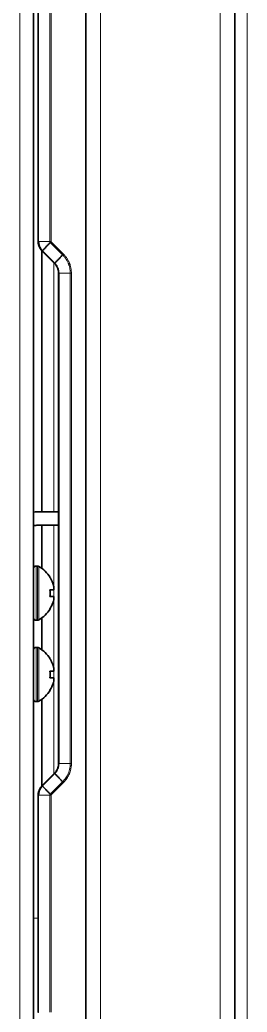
# Model space of a CAD drawing. Header units: inches. Extents: x -1096 to 3103, y -191 to 3207.
# Drawn here: x 93.8 to 127.3, y 1396.3 to 1542.7 of the extents above; entities that cross this region are included whole.
import ezdxf

# ---------------------------------------------------------------- set-up
doc = ezdxf.new("R2010")
doc.units = ezdxf.units.IN

msp = doc.modelspace()

# ---------------------------------------------------------------- linework, layer by layer
at = {"lineweight": 35}
for p, q in [((103.47, 1211.6), (103.47, 1829.13)), ((125.47, 1133.34), (125.47, 1829.13)), ((125.47, 1829.13), (125.47, 1134.14)), ((95.77, 1623.89), (95.77, 1263.14)), ((96.47, 1510), (96.47, 1608.34)), ((96.54, 1510), (96.47, 1510)), ((98.88, 1506.75), (97.05, 1508.58)), ((99.47, 1433), (99.47, 1505.34)), ((96.27, 1470.14), (99.47, 1470.14)), ((96.27, 1468.14), (99.47, 1468.14)), ((96.37, 1462.14), (96.17, 1462.14)), ((98.21, 1460.44), (98.25, 1460.44)), ((98.25, 1455.84), (98.21, 1455.84)), ((96.17, 1454.14), (96.37, 1454.14)), ((96.37, 1450.14), (96.17, 1450.14)), ((98.21, 1448.44), (98.25, 1448.44)), ((98.25, 1443.84), (98.21, 1443.84)), ((96.17, 1442.14), (96.37, 1442.14)), ((99.54, 1433), (99.47, 1433)), ((97.05, 1429.75), (98.88, 1431.58)), ((96.47, 1396.38), (96.47, 1428.34))]:
    msp.add_line(p, q, dxfattribs=at)
at = {"lineweight": 13}
for p, q in [((105.67, 1829.14), (105.67, 1122.55)), ((123.27, 1829.13), (123.27, 1133.34)), ((127.27, 1829.13), (127.27, 1135.19)), ((93.77, 1623.89), (93.77, 1263.14)), ((96.54, 1608.34), (96.54, 1510)), ((98.2, 1510), (98.2, 1608.34)), ((98.37, 1608.34), (98.37, 1510)), ((96.94, 1470.14), (96.94, 1508.71)), ((100.07, 1508.01), (98.24, 1509.84)), ((98.38, 1509.95), (100.19, 1508.13)), ((97.08, 1508.56), (97.08, 1470.14)), ((97.1, 1508.63), (98.93, 1506.81)), ((98.79, 1470.14), (98.79, 1506.85)), ((99.54, 1505.34), (99.47, 1505.34)), ((99.54, 1505.34), (99.54, 1433)), ((101.2, 1433), (101.2, 1505.34)), ((101.37, 1505.34), (101.37, 1433)), ((96.94, 1461.84), (96.94, 1468.14)), ((97.08, 1468.14), (97.08, 1461.74)), ((98.79, 1431.49), (98.79, 1468.14)), ((96.17, 1454.14), (96.17, 1462.14)), ((96.37, 1454.14), (96.37, 1462.14)), ((96.57, 1454.2), (96.57, 1462.09)), ((97.08, 1454.54), (97.08, 1449.74)), ((96.94, 1449.85), (96.94, 1454.44)), ((96.17, 1442.14), (96.17, 1450.14)), ((96.37, 1442.14), (96.37, 1450.14)), ((96.57, 1442.2), (96.57, 1450.09)), ((96.94, 1429.63), (96.94, 1442.44)), ((97.08, 1442.54), (97.08, 1429.79)), ((98.93, 1431.53), (97.1, 1429.7)), ((98.24, 1428.5), (100.07, 1430.33)), ((100.19, 1430.21), (98.38, 1428.39)), ((96.54, 1428.34), (96.47, 1428.34)), ((96.54, 1428.34), (96.54, 1396.35)), ((98.2, 1396.35), (98.2, 1428.34)), ((98.37, 1428.34), (98.37, 1396.35)), ((95.77, 1410.19), (96.47, 1410.19))]:
    msp.add_line(p, q, dxfattribs=at)
at = {"lineweight": 35}
for centre, radius, start, end in [((96.27, 1466.64), 3.5, 90, 98.2139), ((96.27, 1466.64), 1.5, 90, 109.4723), ((96.17, 1461.74), 0.4, 90, 180), ((96.37, 1461.74), 0.4, 59.6988, 90), ((94.15, 1457.94), 4.8, 31.3727, 59.6988), ((94.15, 1458.34), 4.8, 300.3012, 328.6273), ((96.17, 1454.54), 0.4, 180, 270), ((96.37, 1454.54), 0.4, 270, 300.3012), ((96.17, 1449.74), 0.4, 90, 180), ((96.37, 1449.74), 0.4, 59.6988, 90), ((94.15, 1445.94), 4.8, 31.3727, 59.6988), ((94.15, 1446.34), 4.8, 300.3012, 328.6273), ((96.17, 1442.54), 0.4, 180, 270), ((96.37, 1442.54), 0.4, 270, 300.3012)]:
    msp.add_arc(centre, radius, start, end, dxfattribs=at)
for points, knots in [([(97.05, 1508.58), (97.03, 1508.61), (97.01, 1508.63), (96.96, 1508.68), (96.94, 1508.7), (96.91, 1508.74), (96.9, 1508.75), (96.88, 1508.78), (96.87, 1508.79), (96.84, 1508.83), (96.82, 1508.86), (96.79, 1508.91), (96.77, 1508.94), (96.74, 1508.98), (96.74, 1509), (96.72, 1509.03), (96.71, 1509.04), (96.69, 1509.08), (96.67, 1509.11), (96.64, 1509.17), (96.63, 1509.2), (96.61, 1509.26), (96.59, 1509.29), (96.57, 1509.36), (96.56, 1509.39), (96.53, 1509.48), (96.52, 1509.54), (96.49, 1509.67), (96.48, 1509.74), (96.47, 1509.83), (96.47, 1509.87), (96.47, 1509.93), (96.47, 1509.96), (96.47, 1510)], [0, 0, 0, 0, 0.0625, 0.0625, 0.125, 0.125, 0.15625, 0.15625, 0.1875, 0.1875, 0.25, 0.25, 0.3125, 0.3125, 0.34375, 0.34375, 0.375, 0.375, 0.4375, 0.4375, 0.5, 0.5, 0.5625, 0.5625, 0.625, 0.625, 0.75, 0.75, 0.875, 0.875, 0.9375, 0.9375, 1, 1, 1, 1]), ([(96.54, 1510), (96.54, 1509.97), (96.54, 1509.93), (96.54, 1509.87), (96.54, 1509.84), (96.55, 1509.74), (96.56, 1509.68), (96.59, 1509.56), (96.6, 1509.5), (96.63, 1509.41), (96.64, 1509.38), (96.66, 1509.32), (96.67, 1509.29), (96.7, 1509.23), (96.71, 1509.2), (96.74, 1509.15), (96.75, 1509.12), (96.77, 1509.08), (96.78, 1509.06), (96.8, 1509.03), (96.8, 1509.02), (96.83, 1508.98), (96.84, 1508.95), (96.88, 1508.9), (96.9, 1508.87), (96.93, 1508.84), (96.94, 1508.82), (96.96, 1508.8), (96.97, 1508.79), (97, 1508.75), (97.02, 1508.73), (97.06, 1508.68), (97.08, 1508.66), (97.1, 1508.63)], [0, 0, 0, 0, 0.0625, 0.0625, 0.125, 0.125, 0.25, 0.25, 0.375, 0.375, 0.4375, 0.4375, 0.5, 0.5, 0.5625, 0.5625, 0.625, 0.625, 0.65625, 0.65625, 0.6875, 0.6875, 0.75, 0.75, 0.8125, 0.8125, 0.84375, 0.84375, 0.875, 0.875, 0.9375, 0.9375, 1, 1, 1, 1]), ([(98.38, 1509.95), (98.37, 1509.94), (98.37, 1509.94), (98.35, 1509.93), (98.35, 1509.92), (98.33, 1509.91), (98.32, 1509.9), (98.3, 1509.88), (98.29, 1509.88), (98.28, 1509.87), (98.28, 1509.86), (98.26, 1509.85), (98.25, 1509.84), (98.24, 1509.84)], [0, 0, 0, 0, 0.125, 0.125, 0.25, 0.25, 0.5, 0.5, 0.625, 0.625, 0.75, 0.75, 1, 1, 1, 1]), ([(100.19, 1508.13), (100.17, 1508.11), (100.15, 1508.09), (100.11, 1508.04), (100.09, 1508.02), (100.07, 1508.01)], [0, 0, 0, 0, 0.5, 0.5, 1, 1, 1, 1]), ([(99.47, 1505.34), (99.47, 1505.37), (99.47, 1505.41), (99.46, 1505.47), (99.46, 1505.5), (99.45, 1505.57), (99.45, 1505.6), (99.44, 1505.67), (99.44, 1505.7), (99.42, 1505.8), (99.4, 1505.86), (99.37, 1505.95), (99.36, 1505.98), (99.34, 1506.05), (99.33, 1506.08), (99.29, 1506.17), (99.26, 1506.23), (99.2, 1506.34), (99.17, 1506.4), (99.09, 1506.5), (99.06, 1506.56), (98.99, 1506.63), (98.97, 1506.66), (98.93, 1506.71), (98.91, 1506.73), (98.88, 1506.75)], [0, 0, 0, 0, 0.0625, 0.0625, 0.125, 0.125, 0.1875, 0.1875, 0.25, 0.25, 0.375, 0.375, 0.4375, 0.4375, 0.5, 0.5, 0.625, 0.625, 0.75, 0.75, 0.875, 0.875, 0.9375, 0.9375, 1, 1, 1, 1]), ([(98.21, 1458.64), (98.34, 1458.64), (98.45, 1458.64), (98.58, 1458.64), (98.62, 1458.64), (98.7, 1458.64), (98.73, 1458.64), (98.76, 1458.64)], [0, 0, 0, 0, 0.5, 0.5, 0.75, 0.75, 1, 1, 1, 1]), ([(98.21, 1455.84), (98.34, 1456.04), (98.45, 1456.25), (98.58, 1456.58), (98.62, 1456.69), (98.7, 1456.91), (98.73, 1457.03), (98.76, 1457.14)], [0, 0, 0, 0, 0.5, 0.5, 0.75, 0.75, 1, 1, 1, 1]), ([(98.21, 1446.64), (98.34, 1446.64), (98.45, 1446.64), (98.58, 1446.64), (98.62, 1446.64), (98.7, 1446.64), (98.73, 1446.64), (98.76, 1446.64)], [0, 0, 0, 0, 0.5, 0.5, 0.75, 0.75, 1, 1, 1, 1]), ([(98.21, 1443.84), (98.34, 1444.04), (98.45, 1444.25), (98.58, 1444.58), (98.62, 1444.69), (98.7, 1444.91), (98.73, 1445.03), (98.76, 1445.14)], [0, 0, 0, 0, 0.5, 0.5, 0.75, 0.75, 1, 1, 1, 1]), ([(98.88, 1431.58), (98.93, 1431.63), (98.97, 1431.68), (99.03, 1431.75), (99.05, 1431.78), (99.09, 1431.83), (99.11, 1431.86), (99.17, 1431.94), (99.2, 1432), (99.26, 1432.11), (99.29, 1432.17), (99.33, 1432.26), (99.34, 1432.29), (99.36, 1432.35), (99.37, 1432.39), (99.4, 1432.48), (99.42, 1432.54), (99.44, 1432.64), (99.44, 1432.67), (99.45, 1432.73), (99.45, 1432.77), (99.46, 1432.83), (99.46, 1432.87), (99.47, 1432.93), (99.47, 1432.96), (99.47, 1433)], [0, 0, 0, 0, 0.125, 0.125, 0.1875, 0.1875, 0.25, 0.25, 0.375, 0.375, 0.5, 0.5, 0.5625, 0.5625, 0.625, 0.625, 0.75, 0.75, 0.8125, 0.8125, 0.875, 0.875, 0.9375, 0.9375, 1, 1, 1, 1]), ([(96.47, 1428.34), (96.47, 1428.37), (96.47, 1428.41), (96.47, 1428.47), (96.47, 1428.5), (96.48, 1428.6), (96.49, 1428.67), (96.52, 1428.79), (96.53, 1428.86), (96.56, 1428.95), (96.57, 1428.98), (96.6, 1429.04), (96.61, 1429.07), (96.64, 1429.17), (96.67, 1429.23), (96.73, 1429.34), (96.77, 1429.4), (96.82, 1429.48), (96.84, 1429.5), (96.87, 1429.54), (96.88, 1429.56), (96.9, 1429.58), (96.91, 1429.6), (96.94, 1429.63), (96.96, 1429.66), (97.01, 1429.71), (97.03, 1429.73), (97.05, 1429.75)], [0, 0, 0, 0, 0.0625, 0.0625, 0.125, 0.125, 0.25, 0.25, 0.375, 0.375, 0.4375, 0.4375, 0.5, 0.5, 0.625, 0.625, 0.75, 0.75, 0.8125, 0.8125, 0.84375, 0.84375, 0.875, 0.875, 0.9375, 0.9375, 1, 1, 1, 1]), ([(97.1, 1429.7), (97.08, 1429.68), (97.06, 1429.66), (97.02, 1429.61), (96.99, 1429.59), (96.96, 1429.55), (96.95, 1429.54), (96.94, 1429.51), (96.93, 1429.5), (96.9, 1429.46), (96.88, 1429.44), (96.83, 1429.36), (96.79, 1429.3), (96.74, 1429.19), (96.71, 1429.14), (96.67, 1429.05), (96.66, 1429.02), (96.64, 1428.96), (96.63, 1428.93), (96.6, 1428.84), (96.59, 1428.78), (96.56, 1428.66), (96.55, 1428.59), (96.54, 1428.5), (96.54, 1428.47), (96.54, 1428.4), (96.54, 1428.37), (96.54, 1428.34)], [0, 0, 0, 0, 0.0625, 0.0625, 0.125, 0.125, 0.15625, 0.15625, 0.1875, 0.1875, 0.25, 0.25, 0.375, 0.375, 0.5, 0.5, 0.5625, 0.5625, 0.625, 0.625, 0.75, 0.75, 0.875, 0.875, 0.9375, 0.9375, 1, 1, 1, 1]), ([(100.19, 1430.21), (100.17, 1430.23), (100.15, 1430.25), (100.11, 1430.29), (100.09, 1430.31), (100.07, 1430.33)], [0, 0, 0, 0, 0.5, 0.5, 1, 1, 1, 1]), ([(98.38, 1428.39), (98.37, 1428.4), (98.37, 1428.4), (98.35, 1428.41), (98.35, 1428.42), (98.33, 1428.43), (98.32, 1428.44), (98.29, 1428.46), (98.28, 1428.47), (98.26, 1428.49), (98.25, 1428.49), (98.24, 1428.5)], [0, 0, 0, 0, 0.125, 0.125, 0.25, 0.25, 0.5, 0.5, 0.75, 0.75, 1, 1, 1, 1]), ([(96.47, 1396.31), (96.47, 1396.32), (96.47, 1396.32), (96.47, 1396.33), (96.47, 1396.33), (96.47, 1396.34), (96.47, 1396.34), (96.47, 1396.35), (96.47, 1396.35), (96.47, 1396.36), (96.47, 1396.37), (96.47, 1396.38)], [0, 0, 0, 0, 0.25, 0.25, 0.375, 0.375, 0.5, 0.5, 0.75, 0.75, 1, 1, 1, 1]), ([(96.54, 1396.35), (96.53, 1396.35), (96.52, 1396.35), (96.5, 1396.36), (96.5, 1396.36), (96.49, 1396.36), (96.49, 1396.36), (96.48, 1396.36), (96.48, 1396.37), (96.47, 1396.37), (96.47, 1396.37), (96.47, 1396.38), (96.47, 1396.38), (96.47, 1396.38)], [0, 0, 0, 0, 0.25, 0.25, 0.375, 0.375, 0.5, 0.5, 0.75, 0.75, 0.875, 0.875, 1, 1, 1, 1])]:
    msp.add_open_spline(points, degree=3, knots=knots, dxfattribs=at)
at = {"lineweight": 13}
for points in [[(98.2, 1510), (96.54, 1510)], [(101.2, 1505.34), (99.54, 1505.34)], [(101.2, 1433), (99.54, 1433)], [(98.2, 1428.34), (96.54, 1428.34)]]:
    msp.add_open_spline(points, degree=1, dxfattribs=at)
at = {"lineweight": 35}
for points, degree in [([(98.24, 1509.84), (97.1, 1508.63)], 1), ([(100.07, 1508.01), (98.93, 1506.81)], 1), ([(98.76, 1459.14), (98.75, 1459.19), (98.72, 1459.3), (98.67, 1459.46), (98.61, 1459.62), (98.55, 1459.78), (98.49, 1459.93), (98.41, 1460.09), (98.32, 1460.25), (98.25, 1460.38), (98.21, 1460.44)], 3), ([(98.76, 1458.64), (98.77, 1458.67), (98.77, 1458.72), (98.78, 1458.79), (98.78, 1458.86), (98.78, 1458.93), (98.78, 1459), (98.77, 1459.07), (98.77, 1459.12), (98.76, 1459.14)], 3), ([(98.21, 1457.64), (98.23, 1457.81), (98.26, 1458.14), (98.23, 1458.47), (98.21, 1458.64)], 3), ([(98.76, 1457.64), (98.75, 1457.64), (98.72, 1457.64), (98.67, 1457.64), (98.61, 1457.64), (98.55, 1457.64), (98.49, 1457.64), (98.41, 1457.64), (98.32, 1457.64), (98.25, 1457.64), (98.21, 1457.64)], 3), ([(98.76, 1457.14), (98.77, 1457.16), (98.77, 1457.21), (98.78, 1457.28), (98.78, 1457.35), (98.78, 1457.43), (98.78, 1457.5), (98.77, 1457.57), (98.77, 1457.62), (98.76, 1457.64)], 3), ([(98.76, 1447.14), (98.75, 1447.19), (98.72, 1447.3), (98.67, 1447.46), (98.61, 1447.62), (98.55, 1447.78), (98.49, 1447.93), (98.41, 1448.09), (98.32, 1448.25), (98.25, 1448.38), (98.21, 1448.44)], 3), ([(98.21, 1445.64), (98.23, 1445.81), (98.26, 1446.14), (98.23, 1446.47), (98.21, 1446.64)], 3), ([(98.76, 1446.64), (98.77, 1446.67), (98.77, 1446.72), (98.78, 1446.79), (98.78, 1446.86), (98.78, 1446.93), (98.78, 1447), (98.77, 1447.07), (98.77, 1447.12), (98.76, 1447.14)], 3), ([(98.76, 1445.64), (98.75, 1445.64), (98.72, 1445.64), (98.67, 1445.64), (98.61, 1445.64), (98.55, 1445.64), (98.49, 1445.64), (98.41, 1445.64), (98.32, 1445.64), (98.25, 1445.64), (98.21, 1445.64)], 3), ([(98.76, 1445.14), (98.77, 1445.16), (98.77, 1445.21), (98.78, 1445.28), (98.78, 1445.35), (98.78, 1445.43), (98.78, 1445.5), (98.77, 1445.57), (98.77, 1445.62), (98.76, 1445.64)], 3), ([(100.07, 1430.33), (98.93, 1431.53)], 1), ([(98.24, 1428.5), (97.1, 1429.7)], 1)]:
    msp.add_open_spline(points, degree=degree, dxfattribs=at)
at = {"lineweight": 13}
for points, knots in [([(98.37, 1510), (98.34, 1510), (98.3, 1510), (98.25, 1510), (98.22, 1510), (98.2, 1510)], [0, 0, 0, 0, 0.5, 0.5, 1, 1, 1, 1]), ([(98.22, 1509.88), (98.22, 1509.89), (98.22, 1509.89), (98.21, 1509.89), (98.21, 1509.89), (98.21, 1509.9), (98.21, 1509.91), (98.21, 1509.92), (98.21, 1509.92), (98.2, 1509.93), (98.2, 1509.93), (98.2, 1509.96), (98.2, 1509.98), (98.2, 1510)], [0, 0, 0, 0, 0.0625, 0.0625, 0.125, 0.125, 0.25, 0.25, 0.375, 0.375, 0.5, 0.5, 1, 1, 1, 1]), ([(98.23, 1509.86), (98.23, 1509.86), (98.23, 1509.87), (98.22, 1509.87), (98.22, 1509.87), (98.22, 1509.88), (98.22, 1509.88)], [0, 0, 0, 0, 0.25, 0.25, 0.5, 1, 1, 1, 1]), ([(98.24, 1509.83), (98.24, 1509.84), (98.24, 1509.84), (98.23, 1509.85), (98.23, 1509.86), (98.23, 1509.86)], [0, 0, 0, 0, 0.5, 0.5, 1, 1, 1, 1]), ([(98.37, 1510), (98.37, 1509.99), (98.37, 1509.98), (98.37, 1509.96), (98.38, 1509.95), (98.38, 1509.95)], [0, 0, 0, 0, 0.5, 0.5, 1, 1, 1, 1]), ([(97.1, 1508.63), (97.09, 1508.62), (97.07, 1508.61), (97.06, 1508.59), (97.05, 1508.58), (97.05, 1508.58)], [0, 0, 0, 0, 0.5, 0.5, 1, 1, 1, 1]), ([(101.2, 1505.34), (101.2, 1505.34), (101.2, 1505.34), (101.2, 1505.35), (101.2, 1505.35), (101.2, 1505.37), (101.2, 1505.39), (101.19, 1505.45), (101.19, 1505.5), (101.19, 1505.59), (101.18, 1505.65), (101.17, 1505.83), (101.15, 1505.96), (101.1, 1506.2), (101.07, 1506.32), (101.01, 1506.49), (100.99, 1506.55), (100.96, 1506.64), (100.95, 1506.67), (100.93, 1506.73), (100.92, 1506.76), (100.88, 1506.84), (100.86, 1506.9), (100.8, 1507.01), (100.74, 1507.12), (100.68, 1507.23), (100.62, 1507.33), (100.59, 1507.38), (100.52, 1507.49), (100.48, 1507.54), (100.41, 1507.64), (100.37, 1507.68), (100.29, 1507.78), (100.25, 1507.83), (100.18, 1507.9), (100.15, 1507.93), (100.11, 1507.97), (100.09, 1507.99), (100.08, 1508), (100.08, 1508), (100.08, 1508), (100.07, 1508.01), (100.07, 1508.01)], [0, 0, 0, 0, 0.001953, 0.001953, 0.003906, 0.007813, 0.015625, 0.03125, 0.0625, 0.0625, 0.125, 0.125, 0.25, 0.25, 0.375, 0.375, 0.4375, 0.4375, 0.46875, 0.46875, 0.5, 0.5, 0.5625, 0.5625, 0.625, 0.6875, 0.6875, 0.75, 0.75, 0.8125, 0.8125, 0.875, 0.875, 0.9375, 0.9375, 0.96875, 0.984375, 0.992188, 0.996094, 0.998047, 0.998047, 1, 1, 1, 1]), ([(100.19, 1508.13), (100.24, 1508.09), (100.28, 1508.04), (100.37, 1507.94), (100.42, 1507.89), (100.5, 1507.79), (100.54, 1507.74), (100.62, 1507.64), (100.66, 1507.59), (100.73, 1507.48), (100.76, 1507.43), (100.83, 1507.32), (100.9, 1507.2), (100.95, 1507.09), (101.01, 1506.97), (101.04, 1506.91), (101.08, 1506.82), (101.09, 1506.79), (101.11, 1506.73), (101.12, 1506.7), (101.16, 1506.61), (101.18, 1506.55), (101.23, 1506.36), (101.27, 1506.24), (101.32, 1505.98), (101.33, 1505.86), (101.35, 1505.66), (101.36, 1505.6), (101.37, 1505.47), (101.37, 1505.41), (101.37, 1505.34)], [0, 0, 0, 0, 0.0625, 0.0625, 0.125, 0.125, 0.1875, 0.1875, 0.25, 0.25, 0.3125, 0.3125, 0.375, 0.4375, 0.4375, 0.5, 0.5, 0.53125, 0.53125, 0.5625, 0.5625, 0.625, 0.625, 0.75, 0.75, 0.875, 0.875, 0.9375, 0.9375, 1, 1, 1, 1]), ([(98.93, 1506.81), (98.91, 1506.79), (98.9, 1506.78), (98.89, 1506.76), (98.88, 1506.75), (98.88, 1506.75)], [0, 0, 0, 0, 0.5, 0.5, 1, 1, 1, 1]), ([(98.93, 1506.81), (98.95, 1506.78), (98.98, 1506.76), (99.02, 1506.71), (99.05, 1506.68), (99.11, 1506.6), (99.15, 1506.55), (99.23, 1506.44), (99.26, 1506.38), (99.32, 1506.26), (99.35, 1506.2), (99.39, 1506.1), (99.4, 1506.07), (99.43, 1506.01), (99.44, 1505.97), (99.47, 1505.88), (99.48, 1505.81), (99.5, 1505.71), (99.51, 1505.68), (99.52, 1505.61), (99.52, 1505.58), (99.53, 1505.51), (99.53, 1505.48), (99.54, 1505.41), (99.54, 1505.37), (99.54, 1505.34)], [0, 0, 0, 0, 0.0625, 0.0625, 0.125, 0.125, 0.25, 0.25, 0.375, 0.375, 0.5, 0.5, 0.5625, 0.5625, 0.625, 0.625, 0.75, 0.75, 0.8125, 0.8125, 0.875, 0.875, 0.9375, 0.9375, 1, 1, 1, 1]), ([(101.37, 1505.34), (101.34, 1505.34), (101.3, 1505.34), (101.25, 1505.34), (101.22, 1505.34), (101.2, 1505.34)], [0, 0, 0, 0, 0.5, 0.5, 1, 1, 1, 1]), ([(99.54, 1433), (99.54, 1432.96), (99.54, 1432.93), (99.53, 1432.86), (99.53, 1432.83), (99.52, 1432.76), (99.52, 1432.73), (99.51, 1432.66), (99.5, 1432.63), (99.48, 1432.53), (99.47, 1432.46), (99.44, 1432.36), (99.43, 1432.33), (99.41, 1432.27), (99.39, 1432.24), (99.35, 1432.14), (99.33, 1432.08), (99.26, 1431.96), (99.23, 1431.9), (99.17, 1431.82), (99.15, 1431.79), (99.11, 1431.74), (99.09, 1431.71), (99.05, 1431.66), (99.02, 1431.63), (98.98, 1431.58), (98.95, 1431.56), (98.93, 1431.53)], [0, 0, 0, 0, 0.0625, 0.0625, 0.125, 0.125, 0.1875, 0.1875, 0.25, 0.25, 0.375, 0.375, 0.4375, 0.4375, 0.5, 0.5, 0.625, 0.625, 0.75, 0.75, 0.8125, 0.8125, 0.875, 0.875, 0.9375, 0.9375, 1, 1, 1, 1]), ([(100.07, 1430.33), (100.07, 1430.33), (100.08, 1430.33), (100.08, 1430.34), (100.08, 1430.34), (100.09, 1430.35), (100.11, 1430.37), (100.15, 1430.41), (100.18, 1430.44), (100.24, 1430.51), (100.28, 1430.56), (100.4, 1430.7), (100.48, 1430.8), (100.62, 1431), (100.68, 1431.1), (100.77, 1431.27), (100.8, 1431.32), (100.84, 1431.41), (100.85, 1431.43), (100.88, 1431.49), (100.89, 1431.52), (100.93, 1431.61), (100.95, 1431.66), (100.99, 1431.78), (101.03, 1431.9), (101.06, 1432.02), (101.1, 1432.13), (101.11, 1432.19), (101.13, 1432.32), (101.15, 1432.38), (101.16, 1432.5), (101.17, 1432.56), (101.18, 1432.65), (101.18, 1432.69), (101.19, 1432.75), (101.19, 1432.81), (101.19, 1432.87), (101.2, 1432.92), (101.2, 1432.94), (101.2, 1432.97), (101.2, 1432.98), (101.2, 1432.99), (101.2, 1432.99), (101.2, 1433), (101.2, 1433)], [0, 0, 0, 0, 0.001953, 0.001953, 0.003906, 0.007812, 0.015625, 0.03125, 0.0625, 0.0625, 0.125, 0.125, 0.25, 0.25, 0.375, 0.375, 0.4375, 0.4375, 0.46875, 0.46875, 0.5, 0.5, 0.5625, 0.5625, 0.625, 0.6875, 0.6875, 0.75, 0.75, 0.8125, 0.8125, 0.875, 0.875, 0.90625, 0.90625, 0.9375, 0.96875, 0.96875, 0.984375, 0.992188, 0.996094, 0.998047, 0.998047, 1, 1, 1, 1]), ([(101.37, 1433), (101.37, 1432.93), (101.37, 1432.87), (101.36, 1432.77), (101.36, 1432.74), (101.35, 1432.67), (101.35, 1432.64), (101.34, 1432.54), (101.33, 1432.48), (101.31, 1432.35), (101.3, 1432.28), (101.28, 1432.16), (101.26, 1432.1), (101.23, 1431.97), (101.2, 1431.85), (101.15, 1431.72), (101.11, 1431.6), (101.09, 1431.54), (101.05, 1431.45), (101.04, 1431.42), (101.01, 1431.36), (101, 1431.33), (100.95, 1431.25), (100.92, 1431.19), (100.83, 1431.02), (100.76, 1430.91), (100.62, 1430.7), (100.54, 1430.59), (100.42, 1430.44), (100.37, 1430.39), (100.29, 1430.3), (100.24, 1430.25), (100.19, 1430.21)], [0, 0, 0, 0, 0.0625, 0.0625, 0.09375, 0.09375, 0.125, 0.125, 0.1875, 0.1875, 0.25, 0.25, 0.3125, 0.3125, 0.375, 0.4375, 0.4375, 0.5, 0.5, 0.53125, 0.53125, 0.5625, 0.5625, 0.625, 0.625, 0.75, 0.75, 0.875, 0.875, 0.9375, 0.9375, 1, 1, 1, 1]), ([(101.37, 1433), (101.34, 1433), (101.3, 1433), (101.25, 1433), (101.22, 1433), (101.2, 1433)], [0, 0, 0, 0, 0.5, 0.5, 1, 1, 1, 1]), ([(98.93, 1431.53), (98.91, 1431.55), (98.9, 1431.56), (98.89, 1431.58), (98.88, 1431.58), (98.88, 1431.58)], [0, 0, 0, 0, 0.5, 0.5, 1, 1, 1, 1]), ([(97.1, 1429.7), (97.09, 1429.72), (97.07, 1429.73), (97.06, 1429.75), (97.05, 1429.75), (97.05, 1429.76)], [0, 0, 0, 0, 0.5, 0.5, 1, 1, 1, 1]), ([(98.2, 1428.34), (98.2, 1428.34), (98.2, 1428.35), (98.2, 1428.35), (98.2, 1428.36), (98.2, 1428.37), (98.2, 1428.39), (98.2, 1428.4), (98.21, 1428.42), (98.21, 1428.43), (98.22, 1428.45), (98.22, 1428.45), (98.22, 1428.46), (98.22, 1428.46), (98.23, 1428.47), (98.23, 1428.47), (98.23, 1428.47)], [0, 0, 0, 0, 0.0625, 0.0625, 0.125, 0.25, 0.25, 0.5, 0.5, 0.75, 0.75, 0.875, 0.875, 0.9375, 0.9375, 1, 1, 1, 1]), ([(98.37, 1428.34), (98.34, 1428.34), (98.3, 1428.34), (98.25, 1428.34), (98.22, 1428.34), (98.2, 1428.34)], [0, 0, 0, 0, 0.5, 0.5, 1, 1, 1, 1]), ([(98.23, 1428.47), (98.23, 1428.48), (98.23, 1428.48), (98.23, 1428.48), (98.23, 1428.49), (98.24, 1428.49), (98.24, 1428.5), (98.24, 1428.5)], [0, 0, 0, 0, 0.25, 0.25, 0.5, 0.5, 1, 1, 1, 1]), ([(98.38, 1428.39), (98.38, 1428.38), (98.37, 1428.38), (98.37, 1428.36), (98.37, 1428.36), (98.37, 1428.35), (98.37, 1428.34), (98.37, 1428.34)], [0, 0, 0, 0, 0.5, 0.5, 0.75, 0.75, 1, 1, 1, 1])]:
    msp.add_open_spline(points, degree=3, knots=knots, dxfattribs=at)

doc.saveas('drawing.dxf')
